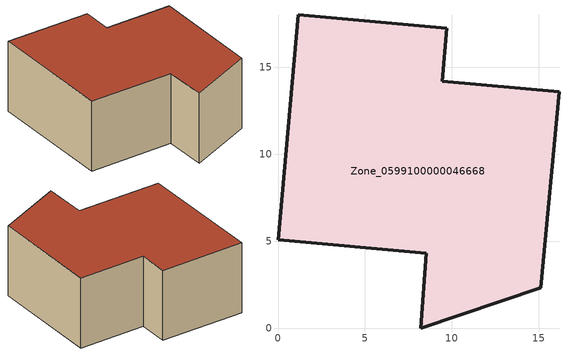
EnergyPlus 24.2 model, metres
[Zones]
Zone_0599100000046668
 floor ground (C_G): 0,5.08 1.17,18 9.71,17.23 9.43,14.19 16.16,13.59 15.11,2.31 8.21,0 8.53,4.31 z0
 wall outside (C_F): 9.43,14.19 9.71,17.23 1.17,18 0,5.08 8.53,4.31 8.21,0 15.11,2.31 16.16,13.59 9.43,14.19 z0:7.16
 roof outside (C_R): 15.11,2.31 16.16,13.59 9.43,14.19 9.71,17.23 1.17,18 0,5.08 8.53,4.31 8.21,0 z7.16
[BUILDING]
Pand.0599100000046668: North Axis=0; Terrain=City; Loads Convergence Tolerance Value=0.04; Temperature Convergence Tolerance Value=0.4; Solar Distribution=FullExterior; Maximum Number of Warmup Days=25; Minimum Number of Warmup Days=1
[Site:Location]
Rotterdam.The.Hague.AP_ZH_NLD Design_Conditions: Latitude=51.96; Longitude=4.45; Time Zone=1; Elevation=-4.5
[SITE:GROUNDTEMPERATURE:BUILDINGSURFACE]
18, 18, 18, 18, 18, 18, 18, 18, 18, 18, 18, 18
[MATERIAL] Thermal Absorptance=0.9; Solar Absorptance=0.7; Visible Absorptance=0.7
Name | Roughness | Thickness | Conductivity | Density | Specific Heat
G.D.1965 | MediumSmooth | 0.15 | 1 | 540 | 1210
F.D.1965 | Rough | 0.3 | 0.857143 | 1920 | 840
R.D.1965 | MediumRough | 0.2 | 0.08 | 1500 | 1000
[CONSTRUCTION]
C_G: G.D.1965
C_F: F.D.1965
C_R: R.D.1965
[ZONE]
Zone_0599100000046668: Type=1; Multiplier=1; Ceiling Height=Autocalculate; Volume=Autocalculate; Floor Area=autocalculate; Part of Total Floor Area=Yes
[ZONEINFILTRATION:DESIGNFLOWRATE]
Infil_Zone_0599100000046668: Zone or ZoneList or Space or SpaceList=Zone_0599100000046668; Schedule=AlwaysOn; Design Flow Rate Calculation Method=Flow/Area; Flow Rate per Floor Area=0.0042; Constant Term Coefficient=1; Temperature Term Coefficient=0; Velocity Term Coefficient=0; Velocity Squared Term Coefficient=0
[HVACTEMPLATE:ZONE:IDEALLOADSAIRSYSTEM]
Zone_0599100000046668: Maximum Heating Supply Air Temperature=50; Minimum Cooling Supply Air Temperature=13; Maximum Heating Supply Air Humidity Ratio=0.0156; Minimum Cooling Supply Air Humidity Ratio=0.0077; Heating Limit=NoLimit; Cooling Limit=NoLimit; Dehumidification Control Type=ConstantSensibleHeatRatio; Cooling Sensible Heat Ratio=0.7; Dehumidification Setpoint=60; Humidification Control Type=None; Humidification Setpoint=30; Outdoor Air Method=None; Outdoor Air Flow Rate per Person=0.00944; Outdoor Air Flow Rate per Zone Floor Area=0; Outdoor Air Flow Rate per Zone=0; Demand Controlled Ventilation Type=None; Outdoor Air Economizer Type=NoEconomizer; Heat Recovery Type=None; Sensible Heat Recovery Effectiveness=0.7; Latent Heat Recovery Effectiveness=0.65
[ZONECONTROL:THERMOSTAT]
ThermostatControl_Zone_0599100000046668: Zone or ZoneList=Zone_0599100000046668; Control Type Schedule=DualSetpointControlType; Control 1=Thermostat_Zone_0599100000046668; Temperature Difference Between Cutout And Setpoint=0
[THERMOSTATSETPOINT:DUALSETPOINT]
Thermostat_Zone_0599100000046668: Heating Setpoint Temperature Schedule=HeatingSetpoint_Zone_0599100000046668; Cooling Setpoint Temperature Schedule=CoolingSetpoint_Zone_0599100000046668
[SCHEDULE:COMPACT]
HeatingSetpoint_Zone_0599100000046668: Through: 12/31, For: AllDays, Until: 24:00, 21
CoolingSetpoint_Zone_0599100000046668: Through: 12/31, For: AllDays, Until: 24:00, 24
DualSetpointControlType: Through: 12/31, For: AllDays, Until: 24:00, 4
AlwaysOn: Through: 12/31, For: AllDays, Until: 24:00, 1
